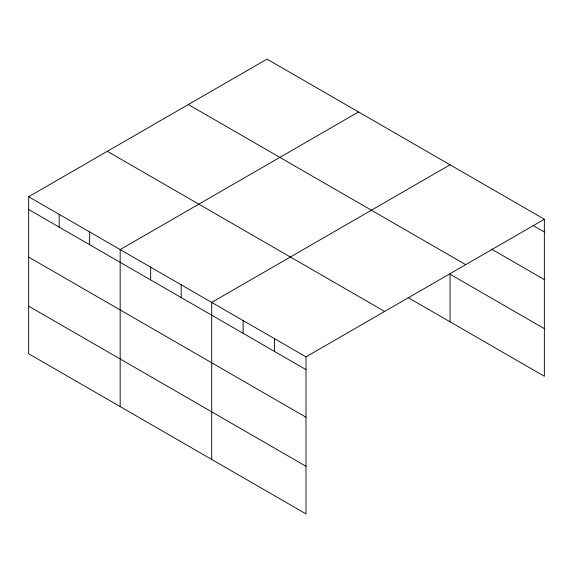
<?xml version="1.0" encoding="UTF-8"?>
<svg xmlns="http://www.w3.org/2000/svg" width="573" height="573" viewBox="0 0 573 573"><rect width="100%" height="100%" fill="white"/><g stroke="black" fill="none" stroke-linecap="round" stroke-linejoin="round"><path stroke-width="0.86" d="M305.989 417.223L305.989 356.857L28.65 196.732L28.65 353.756L305.989 513.881L305.989 417.223L28.65 257.098M408.105 297.602L544.35 376.268L544.35 219.244L267.011 59.119L28.65 196.732M358.533 111.964L120.172 249.577L120.172 406.594M450.056 164.802L211.695 302.415L211.695 459.439M305.989 356.857L544.35 219.244M532.847 225.361L544.35 232.001M491.455 249.069L544.35 279.61M188.352 104.537L465.691 264.654M544.35 328.658L450.056 274.216L450.056 321.825M107.309 151.322L384.648 311.447M28.65 209.496L305.989 369.621M28.65 306.147L305.989 466.272M274.56 338.707L274.56 351.471M243.131 320.565L243.131 333.321M181.19 284.802L181.19 297.559M150.678 267.19L150.678 279.946M89.667 231.965L89.667 244.721M59.155 214.352L59.155 227.109"/></g></svg>
